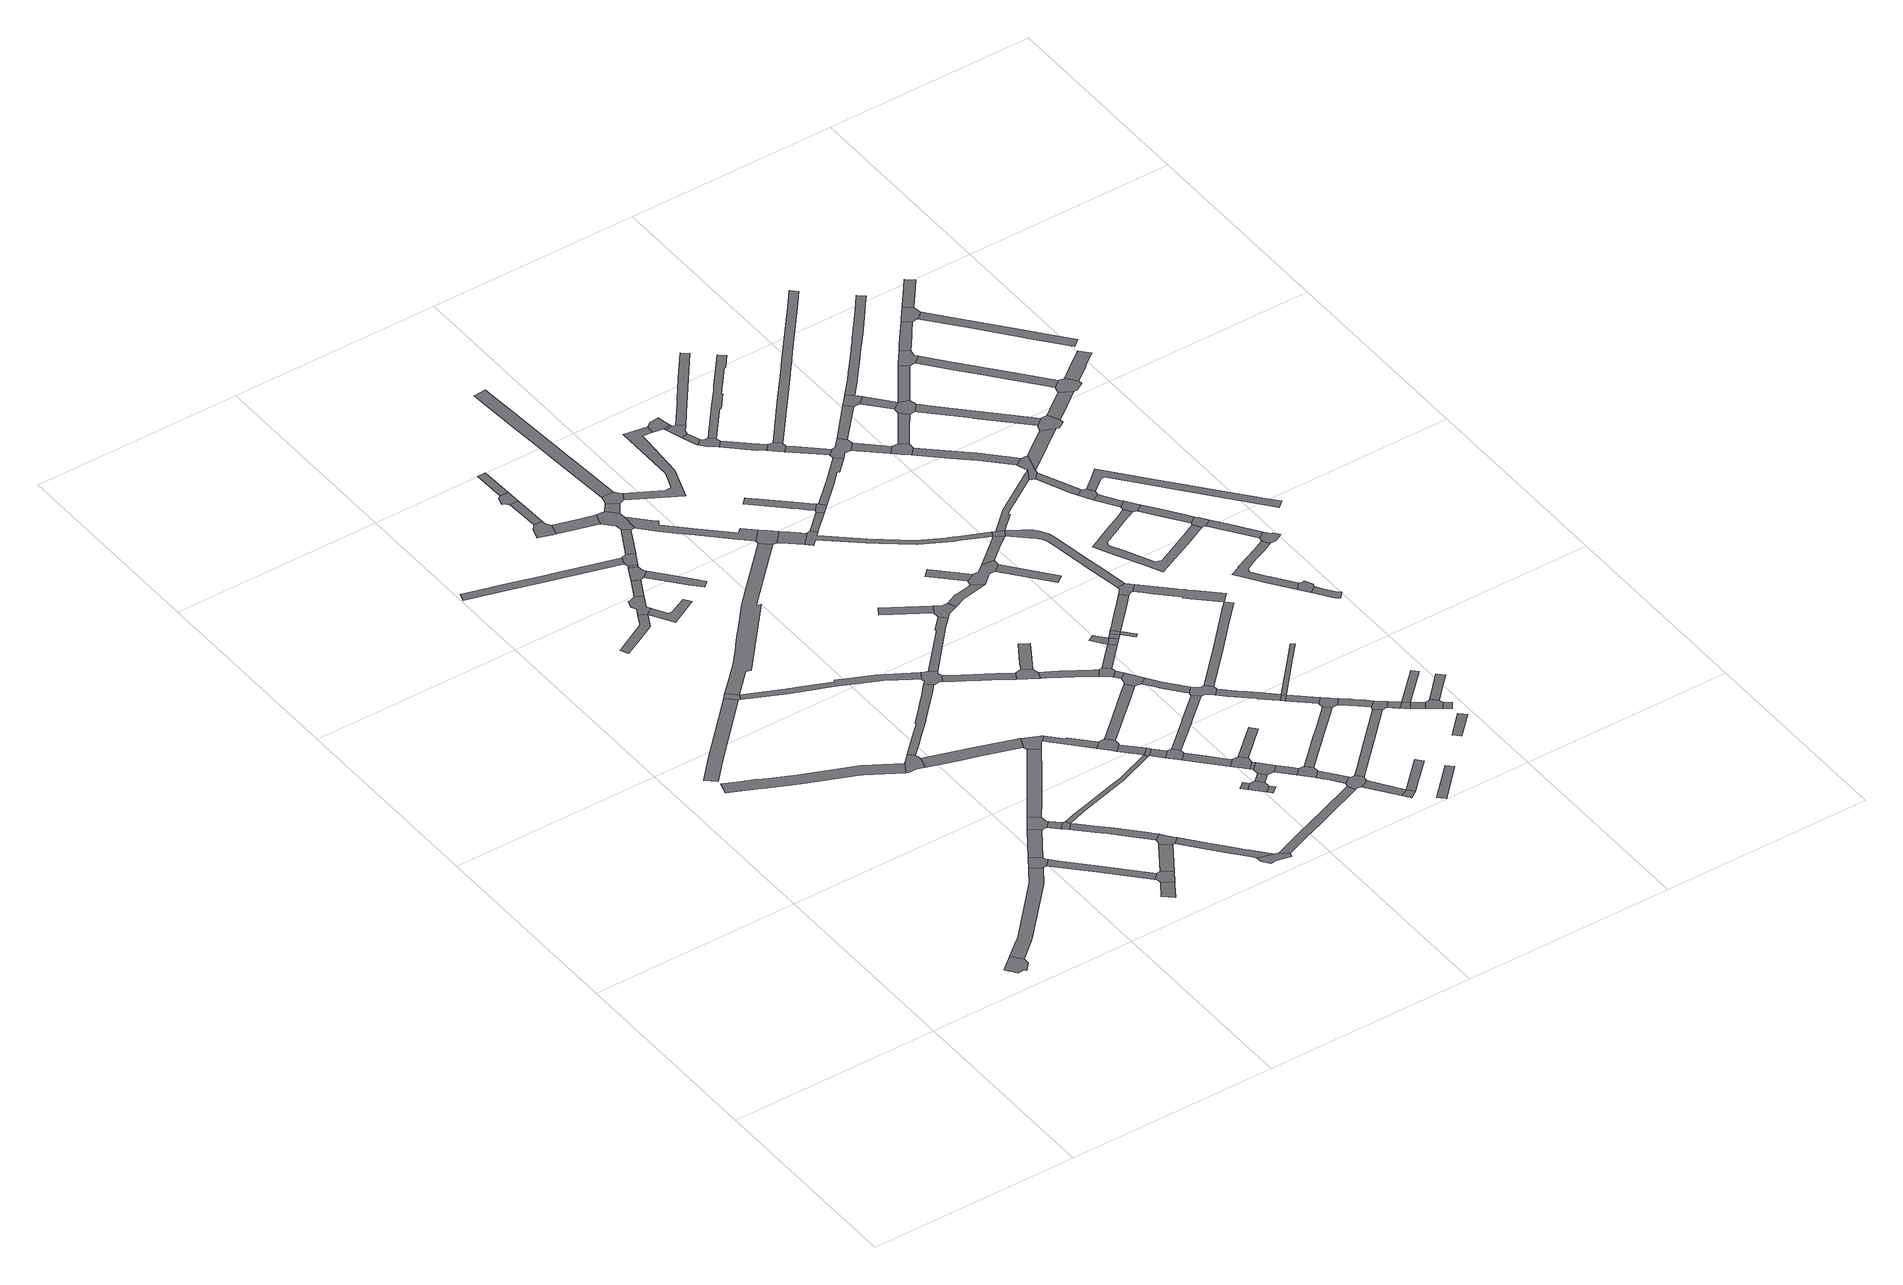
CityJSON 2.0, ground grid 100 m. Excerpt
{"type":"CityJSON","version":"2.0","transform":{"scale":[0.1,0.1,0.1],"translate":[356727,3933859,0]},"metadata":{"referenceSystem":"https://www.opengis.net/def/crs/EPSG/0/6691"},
"CityObjects":{
"road1":{"type":"Road","geometry":[{"type":"MultiSurface","lod":"1","boundaries":[[[0,1,2,3,4,5,6]]]}]},
"road2":{"type":"Road","attributes":{"RoadStructureAttribute.sectionType":"1"},"geometry":[{"type":"MultiSurface","lod":"1","boundaries":[[[7,8,9,10,11,6,5,12,13,14,15]]]}]},
"road3":{"type":"Road","attributes":{"RoadStructureAttribute.sectionType":"1"},"geometry":[{"type":"MultiSurface","lod":"1","boundaries":[[[16,17,18,19,20,21,22,23,24]]]}]},
"road4":{"type":"Road","attributes":{"RoadStructureAttribute.sectionType":"1"},"geometry":[{"type":"MultiSurface","lod":"1","boundaries":[[[25,26,27,28,29,30,31,32,33,34,35,36,37,38,39,40,41,42,43]]]}]},
"road5":{"type":"Road","geometry":[{"type":"MultiSurface","lod":"1","boundaries":[[[44,45,46,47,48,7,15]]]}]},
"road6":{"type":"Road","geometry":[{"type":"MultiSurface","lod":"1","boundaries":[[[49,24,23,50,51,52]]]}]},
"road7":{"type":"Road","attributes":{"RoadStructureAttribute.sectionType":"1"},"geometry":[{"type":"MultiSurface","lod":"1","boundaries":[[[53,48,47,54]]]}]},
"road8":{"type":"Road","attributes":{"RoadStructureAttribute.sectionType":"1"},"geometry":[{"type":"MultiSurface","lod":"1","boundaries":[[[55,56,57,58,59,60,45,44]]]}]},
"road9":{"type":"Road","attributes":{"RoadStructureAttribute.sectionType":"1"},"geometry":[{"type":"MultiSurface","lod":"1","boundaries":[[[61,62,63,64,65,66,67,68,69,70,71,72]]]}]},
"road10":{"type":"Road","geometry":[{"type":"MultiSurface","lod":"1","boundaries":[[[31,73,74,75,76,77,78,79,80,32]]]}]},
"road11":{"type":"Road","geometry":[{"type":"MultiSurface","lod":"1","boundaries":[[[81,82,83,84,85,86,53,54]]]}]},
"road12":{"type":"Road","geometry":[{"type":"MultiSurface","lod":"1","boundaries":[[[87,88,89,90,91]]]}]},
"road13":{"type":"Road","attributes":{"RoadStructureAttribute.sectionType":"1"},"geometry":[{"type":"MultiSurface","lod":"1","boundaries":[[[92,93,94,95,96,97,98,99,100,101,102,103,97,104,105,106,107,108,109,110]]]}]},
"road14":{"type":"Road","attributes":{"RoadStructureAttribute.sectionType":"1"},"geometry":[{"type":"MultiSurface","lod":"1","boundaries":[[[81,111,112,82]]]}]},
"road15":{"type":"Road","geometry":[{"type":"MultiSurface","lod":"1","boundaries":[[[113,114,57,56,115,87,91]]]}]},
"road16":{"type":"Road","geometry":[{"type":"MultiSurface","lod":"1","boundaries":[[[112,111,116,117,118]]]}]},
"road17":{"type":"Road","geometry":[{"type":"MultiSurface","lod":"1","boundaries":[[[119,120,104,97,103,121,122,123,124,125]]]}]},
"road18":{"type":"Road","attributes":{"RoadStructureAttribute.sectionType":"1"},"geometry":[{"type":"MultiSurface","lod":"1","boundaries":[[[126,127,128,129,130,131,117,116,132,133,134,135,136]]]}]},
"road19":{"type":"Road","attributes":{"RoadStructureAttribute.sectionType":"1"},"geometry":[{"type":"MultiSurface","lod":"1","boundaries":[[[113,137,138,114]]]}]},
"road20":{"type":"Road","attributes":{"RoadStructureAttribute.sectionType":"1"},"geometry":[{"type":"MultiSurface","lod":"1","boundaries":[[[139,140,141,142,143,144,145,146,51,50,147,148,149,150,151,152,153]]]}]},
"road21":{"type":"Road","attributes":{"RoadStructureAttribute.sectionType":"1"},"geometry":[{"type":"MultiSurface","lod":"1","boundaries":[[[122,154,155,123]]]}]},
"road22":{"type":"Road","attributes":{"RoadStructureAttribute.sectionType":"1"},"geometry":[{"type":"MultiSurface","lod":"1","boundaries":[[[156,157,158,159,160,161,162,163,164,165,76,75]]]}]},
"road23":{"type":"Road","attributes":{"RoadStructureAttribute.sectionType":"1"},"geometry":[{"type":"MultiSurface","lod":"1","boundaries":[[[166,167,168,169,85,84,170,171,172,173,174]]]}]},
"road24":{"type":"Road","geometry":[{"type":"MultiSurface","lod":"1","boundaries":[[[175,176,177,178,179,180,181,182,183,184]]]}]},
"road25":{"type":"Road","attributes":{"RoadStructureAttribute.sectionType":"1"},"geometry":[{"type":"MultiSurface","lod":"1","boundaries":[[[185,186,187,188,189,190,191,192,193,194,79,78,195,196,197,198,199,200,201,202,203]]]}]},
"road26":{"type":"Road","geometry":[{"type":"MultiSurface","lod":"1","boundaries":[[[155,154,204,205,206,207,208]]]}]},
"road27":{"type":"Road","geometry":[{"type":"MultiSurface","lod":"1","boundaries":[[[137,209,210,211,212,213,126,136,214,138]]]}]},
"road28":{"type":"Road","attributes":{"RoadStructureAttribute.sectionType":"1"},"geometry":[{"type":"MultiSurface","lod":"1","boundaries":[[[215,216,179,178,217,218]]]}]},
"road29":{"type":"Road","attributes":{"RoadStructureAttribute.sectionType":"1"},"geometry":[{"type":"MultiSurface","lod":"1","boundaries":[[[207,219,220,208]]]}]},
"road30":{"type":"Road","geometry":[{"type":"MultiSurface","lod":"1","boundaries":[[[221,222,223,224,225,215,218]]]}]},
"road31":{"type":"Road","geometry":[{"type":"MultiSurface","lod":"1","boundaries":[[[226,61,72,220,219,227,228]]]}]},
"road32":{"type":"Road","attributes":{"RoadStructureAttribute.sectionType":"1"},"geometry":[{"type":"MultiSurface","lod":"1","boundaries":[[[51,229,230,231,232,233,234,235,236,237,238,239,240,241,242,243,244,245,246,247,248,249,250,251,252,52]]]}]},
"road33":{"type":"Road","attributes":{"RoadStructureAttribute.sectionType":"1"},"geometry":[{"type":"MultiSurface","lod":"1","boundaries":[[[253,254,255,256,205,204]]]}]},
"road34":{"type":"Road","attributes":{"RoadStructureAttribute.sectionType":"1"},"geometry":[{"type":"MultiSurface","lod":"1","boundaries":[[[257,222,221,258]]]}]},
"road35":{"type":"Road","attributes":{"RoadStructureAttribute.sectionType":"1"},"geometry":[{"type":"MultiSurface","lod":"1","boundaries":[[[259,260,261,175,184]]]}]},
"road36":{"type":"Road","attributes":{"RoadStructureAttribute.sectionType":"1"},"geometry":[{"type":"MultiSurface","lod":"1","boundaries":[[[117,262,263,264,265,266,267,268,269,270,271,118]]]}]},
"road37":{"type":"Road","attributes":{"RoadStructureAttribute.sectionType":"1"},"geometry":[{"type":"MultiSurface","lod":"1","boundaries":[[[272,273,274,275,276,210,209,277,278,279,280,281]]]}]},
"road38":{"type":"Road","attributes":{"RoadStructureAttribute.sectionType":"1"},"geometry":[{"type":"MultiSurface","lod":"1","boundaries":[[[282,283,284,226,228]]]}]},
"road39":{"type":"Road","geometry":[{"type":"MultiSurface","lod":"1","boundaries":[[[173,285,286,287,288,161,160,174]]]}]},
"road40":{"type":"Road","geometry":[{"type":"MultiSurface","lod":"1","boundaries":[[[289,290,291,292,293,294,272,281]]]}]},
"road41":{"type":"Road","geometry":[{"type":"MultiSurface","lod":"1","boundaries":[[[259,295,283,282,296,297,298,299,260]]]}]},
"road42":{"type":"Road","geometry":[{"type":"MultiSurface","lod":"1","boundaries":[[[300,301,185,203,302,303,304,305,306,307,308,309,139,153]]]}]},
"road43":{"type":"Road","attributes":{"RoadStructureAttribute.sectionType":"1"},"geometry":[{"type":"MultiSurface","lod":"1","boundaries":[[[286,310,311,312,313,314,287]]]}]},
"road44":{"type":"Road","attributes":{"RoadStructureAttribute.sectionType":"1"},"geometry":[{"type":"MultiSurface","lod":"1","boundaries":[[[299,298,315,316]]]}]},
"road45":{"type":"Road","geometry":[{"type":"MultiSurface","lod":"1","boundaries":[[[317,318,319,320,321,322,316,315,323]]]}]},
"road46":{"type":"Road","geometry":[{"type":"MultiSurface","lod":"1","boundaries":[[[324,312,311,325,326,327,328,329]]]}]},
"road47":{"type":"Road","attributes":{"RoadStructureAttribute.sectionType":"1"},"geometry":[{"type":"MultiSurface","lod":"1","boundaries":[[[330,331,332,333,334,305,304,335,336,337,338,339,340,341,342]]]}]},
"road48":{"type":"Road","attributes":{"RoadStructureAttribute.sectionType":"1"},"geometry":[{"type":"MultiSurface","lod":"1","boundaries":[[[343,344,327,326,345,267,346]]]}]},
"road49":{"type":"Road","attributes":{"RoadStructureAttribute.sectionType":"1"},"geometry":[{"type":"MultiSurface","lod":"1","boundaries":[[[347,348,349,350,351,352,353,354,355,356,357,358,359,297,296]]]}]},
"road50":{"type":"Road","geometry":[{"type":"MultiSurface","lod":"1","boundaries":[[[267,266,360,361,346]]]}]},
"road51":{"type":"Road","attributes":{"RoadStructureAttribute.sectionType":"1"},"geometry":[{"type":"MultiSurface","lod":"1","boundaries":[[[307,362,363,364,365,366,367,368,369,370,371,308]]]}]},
"road52":{"type":"Road","attributes":{"RoadStructureAttribute.sectionType":"1"},"geometry":[{"type":"MultiSurface","lod":"1","boundaries":[[[372,373,374,375,376,320,319,377,378,379,380,381,382]]]}]},
"road53":{"type":"Road","attributes":{"RoadStructureAttribute.sectionType":"1"},"geometry":[{"type":"MultiSurface","lod":"1","boundaries":[[[383,384,361,360]]]}]},
"road54":{"type":"Road","geometry":[{"type":"MultiSurface","lod":"1","boundaries":[[[385,386,387,384,383,388]]]}]},
"road55":{"type":"Road","geometry":[{"type":"MultiSurface","lod":"1","boundaries":[[[389,390,391,392,393]]]}]},
"road56":{"type":"Road","geometry":[{"type":"MultiSurface","lod":"1","boundaries":[[[394,395,342,341,396,397,398]]]}]},
"road57":{"type":"Road","attributes":{"RoadStructureAttribute.sectionType":"1"},"geometry":[{"type":"MultiSurface","lod":"1","boundaries":[[[293,399,400,401,402,403,404,405,406,294]]]}]},
"road58":{"type":"Road","attributes":{"RoadStructureAttribute.sectionType":"1"},"geometry":[{"type":"MultiSurface","lod":"1","boundaries":[[[407,408,409,410]]]}]},
"road59":{"type":"Road","geometry":[{"type":"MultiSurface","lod":"1","boundaries":[[[411,393,392,412,413,414]]]}]},
"road60":{"type":"Road","attributes":{"RoadStructureAttribute.sectionType":"1"},"geometry":[{"type":"MultiSurface","lod":"1","boundaries":[[[415,416,385,388,417,418,419]]]}]},
"road61":{"type":"Road","geometry":[{"type":"MultiSurface","lod":"1","boundaries":[[[420,421,352,351,243,242,422]]]}]},
"road62":{"type":"Road","geometry":[{"type":"MultiSurface","lod":"1","boundaries":[[[423,424,413,412]]]}]},
"road63":{"type":"Road","attributes":{"RoadStructureAttribute.sectionType":"1"},"geometry":[{"type":"MultiSurface","lod":"1","boundaries":[[[425,426,427,428,429,430,431,324,329]]]}]},
"road64":{"type":"Road","attributes":{"RoadStructureAttribute.sectionType":"1"},"geometry":[{"type":"MultiSurface","lod":"1","boundaries":[[[432,433,434,435,436,437,438,439,440,441,442,317,323]]]}]},
"road65":{"type":"Road","geometry":[{"type":"MultiSurface","lod":"1","boundaries":[[[443,444,445,411,414]]]}]},
"road66":{"type":"Road","attributes":{"RoadStructureAttribute.sectionType":"1"},"geometry":[{"type":"MultiSurface","lod":"1","boundaries":[[[446,447,448,449,450,451,452,395,394]]]}]},
"road67":{"type":"Road","geometry":[{"type":"MultiSurface","lod":"1","boundaries":[[[453,454,455,456,420,422]]]}]},
"road68":{"type":"Road","geometry":[{"type":"MultiSurface","lod":"1","boundaries":[[[418,457,458,459,460,461,462,463,464,465,419]]]}]},
"road69":{"type":"Road","attributes":{"RoadStructureAttribute.sectionType":"1"},"geometry":[{"type":"MultiSurface","lod":"1","boundaries":[[[397,466,467,468,469,470,471,472,473,474,398]]]}]},
"road70":{"type":"Road","attributes":{"RoadStructureAttribute.sectionType":"1"},"geometry":[{"type":"MultiSurface","lod":"1","boundaries":[[[462,461,475,476]]]}]},
"road71":{"type":"Road","geometry":[{"type":"MultiSurface","lod":"1","boundaries":[[[409,366,365,477,478,479,480,410]]]}]},
"road72":{"type":"Road","geometry":[{"type":"MultiSurface","lod":"1","boundaries":[[[445,444,481,482,476,475]]]}]},
"road73":{"type":"Road","attributes":{"RoadStructureAttribute.sectionType":"1"},"geometry":[{"type":"MultiSurface","lod":"1","boundaries":[[[483,484,485,387,386,486,487,488,489]]]}]},
"road74":{"type":"Road","attributes":{"RoadStructureAttribute.sectionType":"1"},"geometry":[{"type":"MultiSurface","lod":"1","boundaries":[[[490,491,482,481,492,493]]]}]},
"road75":{"type":"Road","geometry":[{"type":"MultiSurface","lod":"1","boundaries":[[[494,495,496,497,498,499,471,470]]]}]},
"road76":{"type":"Road","geometry":[{"type":"MultiSurface","lod":"1","boundaries":[[[500,501,502,490,493,503]]]}]},
"road77":{"type":"Road","attributes":{"RoadStructureAttribute.sectionType":"1"},"geometry":[{"type":"MultiSurface","lod":"1","boundaries":[[[504,505,465,464]]]}]},
"road78":{"type":"Road","attributes":{"RoadStructureAttribute.sectionType":"1"},"geometry":[{"type":"MultiSurface","lod":"1","boundaries":[[[506,507,508,509,510,511,512,513,514,515,516,517,518]]]}]},
"road79":{"type":"Road","attributes":{"RoadStructureAttribute.sectionType":"1"},"geometry":[{"type":"MultiSurface","lod":"1","boundaries":[[[519,520,497,496]]]}]},
"road80":{"type":"Road","attributes":{"RoadStructureAttribute.sectionType":"1"},"geometry":[{"type":"MultiSurface","lod":"1","boundaries":[[[521,522,523,524]]]}]},
"road81":{"type":"Road","geometry":[{"type":"MultiSurface","lod":"1","boundaries":[[[428,525,526,520,519,527,429]]]}]},
"road82":{"type":"Road","attributes":{"RoadStructureAttribute.sectionType":"1"},"geometry":[{"type":"MultiSurface","lod":"1","boundaries":[[[528,529,530,531,479,478,532,533,534,535,536]]]}]},
"road83":{"type":"Road","attributes":{"RoadStructureAttribute.sectionType":"1"},"geometry":[{"type":"MultiSurface","lod":"1","boundaries":[[[537,538,539,540,541,542,543,500,503]]]}]},
"road84":{"type":"Road","geometry":[{"type":"MultiSurface","lod":"1","boundaries":[[[544,545,546,547,548,541,540,403,402,549,550,551,552]]]}]},
"road85":{"type":"Road","attributes":{"RoadStructureAttribute.sectionType":"1"},"geometry":[{"type":"MultiSurface","lod":"1","boundaries":[[[553,554,555,556,557,558,559,560,561,562,526,525]]]}]},
"road86":{"type":"Road","attributes":{"RoadStructureAttribute.sectionType":"1"},"geometry":[{"type":"MultiSurface","lod":"1","boundaries":[[[563,564,499,498,565,566]]]}]},
"road87":{"type":"Road","attributes":{"RoadStructureAttribute.sectionType":"1"},"geometry":[{"type":"MultiSurface","lod":"1","boundaries":[[[567,568,569,570]]]}]},
"road88":{"type":"Road","geometry":[{"type":"MultiSurface","lod":"1","boundaries":[[[571,572,518,517,521,524]]]}]},
"road89":{"type":"Road","geometry":[{"type":"MultiSurface","lod":"1","boundaries":[[[573,574,575,576,437,436]]]}]},
"road90":{"type":"Road","attributes":{"RoadStructureAttribute.sectionType":"1"},"geometry":[{"type":"MultiSurface","lod":"1","boundaries":[[[577,578,574,573,579,580]]]}]},
"road91":{"type":"Road","attributes":{"RoadStructureAttribute.sectionType":"1"},"geometry":[{"type":"MultiSurface","lod":"1","boundaries":[[[581,582,583,584,585]]]}]},
"road92":{"type":"Road","attributes":{"RoadStructureAttribute.sectionType":"1"},"geometry":[{"type":"MultiSurface","lod":"1","boundaries":[[[586,587,552,551]]]}]},
"road93":{"type":"Road","geometry":[{"type":"MultiSurface","lod":"1","boundaries":[[[583,582,588,589,590,577,580]]]}]},
"road94":{"type":"Road","geometry":[{"type":"MultiSurface","lod":"1","boundaries":[[[591,592,593,594,563,595]]]}]},
"road95":{"type":"Road","geometry":[{"type":"MultiSurface","lod":"1","boundaries":[[[596,597,598,599,581,585,600,601,602]]]}]},
"road96":{"type":"Road","geometry":[{"type":"MultiSurface","lod":"1","boundaries":[[[488,603,604,605,606,607,608,558,557,489]]]}]},
"road97":{"type":"Road","attributes":{"RoadStructureAttribute.sectionType":"1"},"geometry":[{"type":"MultiSurface","lod":"1","boundaries":[[[522,455,454,609,610,611,612,613,614,615,616,617,618,619,620,621,622,623,624,625,626,627,523]]]}]},
"road98":{"type":"Road","geometry":[{"type":"MultiSurface","lod":"1","boundaries":[[[628,629,587,586,630,631,632,633]]]}]},
"road99":{"type":"Road","geometry":[{"type":"MultiSurface","lod":"1","boundaries":[[[563,566,634,595]]]}]},
"road100":{"type":"Road","geometry":[{"type":"MultiSurface","lod":"1","boundaries":[[[535,635,636,637,638,639,640,641,570,569,536]]]}]},
"road101":{"type":"Road","attributes":{"RoadStructureAttribute.sectionType":"1"},"geometry":[{"type":"MultiSurface","lod":"1","boundaries":[[[642,643,644,645,502,501,646,647,648,649]]]}]},
"road102":{"type":"Road","attributes":{"RoadStructureAttribute.sectionType":"1"},"geometry":[{"type":"MultiSurface","lod":"1","boundaries":[[[650,651,652,653,654,655,602,601]]]}]},
"road103":{"type":"Road","geometry":[{"type":"MultiSurface","lod":"1","boundaries":[[[656,657,658,659]]]}]},
"road104":{"type":"Road","attributes":{"RoadStructureAttribute.sectionType":"1"},"geometry":[{"type":"MultiSurface","lod":"1","boundaries":[[[658,657,595,634,658,660,661,659]]]}]},
"road105":{"type":"Road","attributes":{"RoadStructureAttribute.sectionType":"1"},"geometry":[{"type":"MultiSurface","lod":"1","boundaries":[[[662,663,664,605,604,665,666,667,668,669,670]]]}]},
"road106":{"type":"Road","attributes":{"RoadStructureAttribute.sectionType":"1"},"geometry":[{"type":"MultiSurface","lod":"1","boundaries":[[[671,672,673,572,571,674,675,676,677,678,679,680,681,682]]]}]},
"road107":{"type":"Road","attributes":{"RoadStructureAttribute.sectionType":"1"},"geometry":[{"type":"MultiSurface","lod":"1","boundaries":[[[629,683,684,685,587]]]}]},
"road108":{"type":"Road","geometry":[{"type":"MultiSurface","lod":"1","boundaries":[[[686,687,688,654,653,689,690]]]}]},
"road109":{"type":"Road","attributes":{"RoadStructureAttribute.sectionType":"1"},"geometry":[{"type":"MultiSurface","lod":"1","boundaries":[[[637,691,692,638]]]}]},
"road110":{"type":"Road","attributes":{"RoadStructureAttribute.sectionType":"1"},"geometry":[{"type":"MultiSurface","lod":"1","boundaries":[[[693,694,695,696,697]]]}]},
"road111":{"type":"Road","attributes":{"RoadStructureAttribute.sectionType":"1"},"geometry":[{"type":"MultiSurface","lod":"1","boundaries":[[[698,699,700,546,545,701,702,703,704]]]}]},
"road112":{"type":"Road","geometry":[{"type":"MultiSurface","lod":"1","boundaries":[[[705,706,670,669]]]}]},
"road113":{"type":"Road","attributes":{"RoadStructureAttribute.sectionType":"1"},"geometry":[{"type":"MultiSurface","lod":"1","boundaries":[[[617,707,708,640,639,709,710,711]]]}]},
"road114":{"type":"Road","attributes":{"RoadStructureAttribute.sectionType":"1"},"geometry":[{"type":"MultiSurface","lod":"1","boundaries":[[[712,713,714,715,716,717,656,659,718,719,720,721]]]}]},
"road115":{"type":"Road","attributes":{"RoadStructureAttribute.sectionType":"1"},"geometry":[{"type":"MultiSurface","lod":"1","boundaries":[[[722,723,724,725,590,589,726,727,728,729]]]}]},
"road116":{"type":"Road","attributes":{"RoadStructureAttribute.sectionType":"1"},"geometry":[{"type":"MultiSurface","lod":"1","boundaries":[[[730,690,689,731,732,733,734]]]}]},
"road117":{"type":"Road","attributes":{"RoadStructureAttribute.sectionType":"1"},"geometry":[{"type":"MultiSurface","lod":"1","boundaries":[[[735,736,706,705,737,738,739,740]]]}]},
"road118":{"type":"Road","attributes":{"RoadStructureAttribute.sectionType":"1"},"geometry":[{"type":"MultiSurface","lod":"1","boundaries":[[[597,741,742,743,744,745,746,747,748,749,750,751,752,753,754,755,756,598]]]}]},
"road119":{"type":"Road","geometry":[{"type":"MultiSurface","lod":"1","boundaries":[[[740,739,642,649,757,758]]]}]},
"road120":{"type":"Road","geometry":[{"type":"MultiSurface","lod":"1","boundaries":[[[759,760,618,617,711]]]}]},
"road121":{"type":"Road","attributes":{"RoadStructureAttribute.sectionType":"1"},"geometry":[{"type":"MultiSurface","lod":"1","boundaries":[[[606,761,762,763,764,765,766,767,768,769,770,771,607]]]}]},
"road122":{"type":"Road","geometry":[{"type":"MultiSurface","lod":"1","boundaries":[[[681,772,773,774,775,776,777,778,734,733,682]]]}]},
"road123":{"type":"Road","attributes":{"RoadStructureAttribute.sectionType":"1"},"geometry":[{"type":"MultiSurface","lod":"1","boundaries":[[[779,780,781,782,783,784,785,786,787,788,789,790,791,792,793,794,795,796,797,759,711]]]}]},
"road124":{"type":"Road","geometry":[{"type":"MultiSurface","lod":"1","boundaries":[[[788,787,798,712,721,799,800,801]]]}]},
"road125":{"type":"Road","attributes":{"RoadStructureAttribute.sectionType":"1"},"geometry":[{"type":"MultiSurface","lod":"1","boundaries":[[[802,803,804,805,806,670,706]]]}]},
"road126":{"type":"Road","attributes":{"RoadStructureAttribute.sectionType":"1"},"geometry":[{"type":"MultiSurface","lod":"1","boundaries":[[[757,807,808,809,810,811,812,813,814,815,758]]]}]},
"road127":{"type":"Road","geometry":[{"type":"MultiSurface","lod":"1","boundaries":[[[704,703,816,817,811,810]]]}]},
"road128":{"type":"Road","attributes":{"RoadStructureAttribute.sectionType":"1"},"geometry":[{"type":"MultiSurface","lod":"1","boundaries":[[[773,818,819,820,774]]]}]},
"road129":{"type":"Road","attributes":{"RoadStructureAttribute.sectionType":"1"},"geometry":[{"type":"MultiSurface","lod":"1","boundaries":[[[821,822,817,816,823,824,825]]]}]},
"road130":{"type":"Road","geometry":[{"type":"MultiSurface","lod":"1","boundaries":[[[800,826,827,828,829,830,831,766,832,833,834,835,836,837,838,839,801]]]}]},
"road131":{"type":"Road","geometry":[{"type":"MultiSurface","lod":"1","boundaries":[[[824,840,841,842,843,844,825]]]}]},
"road132":{"type":"Road","attributes":{"RoadStructureAttribute.sectionType":"1"},"geometry":[{"type":"MultiSurface","lod":"1","boundaries":[[[776,845,846,777]]]}]},
"road133":{"type":"Road","geometry":[{"type":"MultiSurface","lod":"1","boundaries":[[[819,818,847,848,849,850,851]]]}]},
"road134":{"type":"Road","attributes":{"RoadStructureAttribute.sectionType":"1"},"geometry":[{"type":"MultiSurface","lod":"1","boundaries":[[[852,853,854,760,759,855,856,857,858,859]]]}]},
"road135":{"type":"Road","attributes":{"RoadStructureAttribute.sectionType":"1"},"geometry":[{"type":"MultiSurface","lod":"1","boundaries":[[[860,844,843,861,862]]]}]},
"road136":{"type":"Road","attributes":{"RoadStructureAttribute.sectionType":"1"},"geometry":[{"type":"MultiSurface","lod":"1","boundaries":[[[863,864,865,866]]]}]},
"road137":{"type":"Road","geometry":[{"type":"MultiSurface","lod":"1","boundaries":[[[867,862,861,868,869,870,871,872]]]}]},
"road138":{"type":"Road","attributes":{"RoadStructureAttribute.sectionType":"1"},"geometry":[{"type":"MultiSurface","lod":"1","boundaries":[[[873,874,875,876,870,869]]]}]},
"road139":{"type":"Road","attributes":{"RoadStructureAttribute.sectionType":"1"},"geometry":[{"type":"MultiSurface","lod":"1","boundaries":[[[844,877,878,879,880,825]]]}]},
"road140":{"type":"Road","attributes":{"RoadStructureAttribute.sectionType":"1"},"geometry":[{"type":"MultiSurface","lod":"1","boundaries":[[[881,882,883,851,850,884,885,886]]]}]},
"road141":{"type":"Road","geometry":[{"type":"MultiSurface","lod":"1","boundaries":[[[887,888,846,845,889,890,891,892,893]]]}]},
"road142":{"type":"Road","attributes":{"RoadStructureAttribute.sectionType":"1"},"geometry":[{"type":"MultiSurface","lod":"1","boundaries":[[[894,895,896,897,898,899,900,901,688,687,902,903,904,905,906,907,908,909]]]}]},
"road143":{"type":"Road","attributes":{"RoadStructureAttribute.sectionType":"1"},"geometry":[{"type":"MultiSurface","lod":"1","boundaries":[[[910,911,912,913,914,915,916,917,918,849,848]]]}]},
"road144":{"type":"Road","attributes":{"RoadStructureAttribute.sectionType":"1"},"geometry":[{"type":"MultiSurface","lod":"1","boundaries":[[[871,919,920,921,922,872]]]}]},
"road145":{"type":"Road","attributes":{"RoadStructureAttribute.sectionType":"1"},"geometry":[{"type":"MultiSurface","lod":"1","boundaries":[[[891,890,923,924]]]}]},
"road146":{"type":"Road","attributes":{"RoadStructureAttribute.sectionType":"1"},"geometry":[{"type":"MultiSurface","lod":"1","boundaries":[[[925,926,927,928,929,930,931,932,933,934,935,936,937,938,939,940,941,942,943,944,945,946]]]}]},
"road147":{"type":"Road","geometry":[{"type":"MultiSurface","lod":"1","boundaries":[[[947,948,949,924,923,881,886]]]}]},
"road148":{"type":"Road","attributes":{"RoadStructureAttribute.sectionType":"1"},"geometry":[{"type":"MultiSurface","lod":"1","boundaries":[[[950,951,952,953,954,955]]]}]},
"road149":{"type":"Road","geometry":[{"type":"MultiSurface","lod":"1","boundaries":[[[952,951,956,957,958,915,914,959,852,859]]]}]},
"road150":{"type":"Road","geometry":[{"type":"MultiSurface","lod":"1","boundaries":[[[954,960,961,962,963,955]]]}]},
"road151":{"type":"Road","attributes":{"RoadStructureAttribute.sectionType":"1"},"geometry":[{"type":"MultiSurface","lod":"1","boundaries":[[[960,964,965,966,961]]]}]},
"road152":{"type":"Road","geometry":[{"type":"MultiSurface","lod":"1","boundaries":[[[965,964,925,946,967,968]]]}]},
"road153":{"type":"Road","attributes":{"RoadStructureAttribute.sectionType":"1"},"geometry":[{"type":"MultiSurface","lod":"1","boundaries":[[[969,970,971,972,973,974,975,976,977,978,979,980,981,982,983,984,985,986,987,988,989,990,991]]]}]},
"road154":{"type":"Road","geometry":[{"type":"MultiSurface","lod":"1","boundaries":[[[990,992,993,994,995,996,997,998,991]]]}]},
"road155":{"type":"Road","attributes":{"RoadStructureAttribute.sectionType":"1"},"geometry":[{"type":"MultiSurface","lod":"1","boundaries":[[[949,999,1000,1001,1002,924]]]}]},
"road156":{"type":"Road","attributes":{"RoadStructureAttribute.sectionType":"1"},"geometry":[{"type":"MultiSurface","lod":"1","boundaries":[[[967,1003,1004,1005,1006,1007,1008,968]]]}]},
"road157":{"type":"Road","attributes":{"RoadStructureAttribute.sectionType":"1"},"geometry":[{"type":"MultiSurface","lod":"1","boundaries":[[[1009,1010,994,993,1011,1012,1013,1014]]]}]},
"road158":{"type":"Road","attributes":{"RoadStructureAttribute.sectionType":"1"},"geometry":[{"type":"MultiSurface","lod":"1","boundaries":[[[1015,1016,1017,1018,1019,1020,1021,1022,948,947]]]}]},
"road159":{"type":"Road","attributes":{"RoadStructureAttribute.sectionType":"1"},"geometry":[{"type":"MultiSurface","lod":"1","boundaries":[[[1023,1024,1025,1026,1027,958,957]]]}]},
"road160":{"type":"Road","geometry":[{"type":"MultiSurface","lod":"1","boundaries":[[[1028,1006,1005,935,934,1029,1030,1031]]]}]},
"road161":{"type":"Road","attributes":{"RoadStructureAttribute.sectionType":"1"},"geometry":[{"type":"MultiSurface","lod":"1","boundaries":[[[892,1032,1033,1034,1035,1036,1037,1038,1039,1040,1041,1042,1043,1044,1045,1046,1047,1048,1049,1050,1051,1052,893]]]}]},
"road162":{"type":"Road","attributes":{"RoadStructureAttribute.sectionType":"1"},"geometry":[{"type":"MultiSurface","lod":"1","boundaries":[[[1053,1031,1030,1054,1055,1056,1057]]]}]},
"road163":{"type":"Road","geometry":[{"type":"MultiSurface","lod":"1","boundaries":[[[1058,1001,1000,1059,1060,1061,1062,1063]]]}]},
"road164":{"type":"Road","attributes":{"RoadStructureAttribute.sectionType":"1"},"geometry":[{"type":"MultiSurface","lod":"1","boundaries":[[[962,1064,1065,1066,1067,1068,1069,1070,1071,1072,1073,1074,1075,1076,1077,1078,1079,1080,963]]]}]},
"road165":{"type":"Road","geometry":[{"type":"MultiSurface","lod":"1","boundaries":[[[1056,980,979,1081,1082,1083,1084,1085,1086,1057]]]}]},
"road166":{"type":"Road","geometry":[{"type":"MultiSurface","lod":"1","boundaries":[[[1026,1025,1087,1088,1089,1090,1091,1019,1018]]]}]},
"road167":{"type":"Road","attributes":{"RoadStructureAttribute.sectionType":"1"},"geometry":[{"type":"MultiSurface","lod":"1","boundaries":[[[1062,1092,1093,1094,1095,1096,1097,1098,1099,1063]]]}]},
"road168":{"type":"Road","attributes":{"RoadStructureAttribute.sectionType":"1"},"geometry":[{"type":"MultiSurface","lod":"1","boundaries":[[[1100,1101,1102,1103,1060,1059,1104,1105,1106,1107]]]}]},
"road169":{"type":"Road","attributes":{"RoadStructureAttribute.sectionType":"1"},"geometry":[{"type":"MultiSurface","lod":"1","boundaries":[[[1089,1108,1109,1110,1111,1112,1090]]]}]},
"road170":{"type":"Road","geometry":[{"type":"MultiSurface","lod":"1","boundaries":[[[1113,1114,1115,1096,1095,1116,1117,1118,1119,1120]]]}]},
"road171":{"type":"Road","geometry":[{"type":"MultiSurface","lod":"1","boundaries":[[[1121,1111,1110,1122,1123,1124,1125,1100,1107]]]}]},
"road172":{"type":"Road","attributes":{"RoadStructureAttribute.sectionType":"1"},"geometry":[{"type":"MultiSurface","lod":"1","boundaries":[[[1126,1127,1128,1113,1120,1129,1130,1131]]]}]},
"road173":{"type":"Road","attributes":{"RoadStructureAttribute.sectionType":"1"},"geometry":[{"type":"MultiSurface","lod":"1","boundaries":[[[1132,1133,1134,1135,1136,1117,1116,1137,1138,1139,1140,1141]]]}]},
"road174":{"type":"Road","attributes":{"RoadStructureAttribute.sectionType":"1"},"geometry":[{"type":"MultiSurface","lod":"1","boundaries":[[[1142,1143,1144,1145,1146,1125,1124]]]}]}
},
"vertices":[
[466,153,0],[502,105,0],[532,104,0],[539,97,0],[573,133,0],[574,163,0],[535,211,0],
[925,629,0],[916,616,0],[873,551,0],[628,288,0],[613,277,0],[656,234,0],[679,254,0],[917,510,0],[974,596,0],
[434,2156,0],[249,1967,0],[195,1909,0],[153,1864,0],[198,1824,0],[292,1924,0],[480,2116,0],[568,2206,0],[525,2249,0],
[211,1732,0],[305,1690,0],[343,1673,0],[468,1613,0],[707,1517,0],[712,1515,0],[864,1424,0],[895,1476,0],[741,1567,0],[741,1568,0],[491,1669,0],[396,1714,0],[361,1730,0],[335,1744,0],[331,1746,0],[264,1775,0],[212,1798,0],[197,1805,0],[182,1746,0],
[994,601,0],[1023,628,0],[1016,636,0],[1011,651,0],[961,684,0],
[535,2259,0],[579,2202,0],[591,2229,0],[548,2272,0],
[1064,838,0],[1111,800,0],
[1142,446,0],[1309,271,0],[1338,299,0],[1315,323,0],[1168,476,0],[1061,588,0],
[702,3229,0],[459,3297,0],[361,3325,0],[213,3367,0],[95,3401,0],[21,3422,0],[9,3383,0],[202,3328,0],[346,3288,0],[448,3259,0],[643,3204,0],[686,3191,0],
[874,1418,0],[914,1417,0],[949,1405,0],[967,1463,0],[963,1481,0],[960,1492,0],[937,1516,0],[933,1512,0],
[1137,803,0],[1164,831,0],[1158,837,0],[1155,866,0],[1107,900,0],[1083,865,0],
[1319,242,0],[1269,167,0],[1313,127,0],[1357,195,0],[1367,211,0],
[372,2710,0],[429,2740,0],[539,2798,0],[544,2802,0],[564,2842,0],[580,2872,0],[645,2762,0],[777,2832,0],[756,2866,0],[672,2824,0],[654,2827,0],[614,2893,0],[545,2891,0],[537,2877,0],[520,2844,0],[513,2831,0],[394,2767,0],[356,2747,0],[354,2746,0],
[1180,761,0],[1208,789,0],
[1405,268,0],[1357,300,0],[1317,262,0],
[1205,737,0],[1233,765,0],[1220,787,0],
[551,2947,0],[563,2924,0],[602,2913,0],[635,2977,0],[600,2995,0],[572,2983,0],[562,2986,0],
[1492,500,0],[1489,503,0],[1450,544,0],[1349,652,0],[1301,699,0],[1251,747,0],[1284,659,0],[1320,624,0],[1392,547,0],[1459,476,0],[1460,475,0],
[1499,412,0],[1450,443,0],
[1285,1916,0],[1188,1972,0],[1124,2009,0],[1035,2050,0],[968,2081,0],[960,2073,0],[834,2123,0],[771,2148,0],[756,2122,0],[820,2097,0],[942,2049,0],[1086,1983,0],[1131,1961,0],[1234,1900,0],[1265,1882,0],
[684,3068,0],[648,3087,0],
[1044,1376,0],[1072,1367,0],[1085,1363,0],[1168,1337,0],[1353,1278,0],[1379,1332,0],[1373,1335,0],[1367,1337,0],[1187,1395,0],[986,1457,0],
[1282,1148,0],[1215,1054,0],[1132,936,0],[1131,934,0],[1217,952,0],[1265,1020,0],[1324,1104,0],[1408,1225,0],[1360,1259,0],
[585,3569,0],[573,3587,0],[569,3593,0],[568,3611,0],[528,3610,0],[509,3591,0],[490,3534,0],[508,3529,0],[554,3516,0],[569,3512,0],
[1254,1848,0],[1204,1794,0],[1167,1753,0],[1149,1735,0],[1149,1734,0],[1142,1727,0],[1109,1692,0],[1079,1663,0],[1084,1660,0],[1016,1594,0],[1009,1539,0],[1054,1583,0],[1068,1597,0],[1122,1649,0],[1137,1664,0],[1203,1734,0],[1210,1742,0],[1249,1783,0],[1284,1820,0],
[704,3075,0],[735,3102,0],[728,3110,0],[724,3143,0],[688,3162,0],
[1509,412,0],[1540,438,0],[1535,443,0],[1521,461,0],[1496,493,0],[1457,455,0],
[523,3774,0],[526,3675,0],[564,3750,0],[563,3776,0],
[729,3153,0],[694,3172,0],
[561,3845,0],[521,3844,0],[506,3834,0],[495,3795,0],[509,3791,0],
[728,3239,0],[760,3212,0],[765,3220,0],
[692,2329,0],[699,2336,0],[701,2338,0],[719,2330,0],[721,2329,0],[722,2330,0],[818,2442,0],[824,2449,0],[833,2460,0],[847,2476,0],[999,2652,0],[979,2660,0],[1210,2890,0],[1261,2941,0],[1217,2982,0],[933,2699,0],[843,2593,0],[797,2540,0],[763,2500,0],[755,2490,0],[739,2470,0],[726,2455,0],[684,2407,0],[602,2325,0],
[827,2929,0],[873,2879,0],[902,2905,0],[858,2957,0],
[517,4000,0],[557,4001,0],
[755,3458,0],[774,3516,0],[715,3532,0],
[1284,785,0],[1346,803,0],[1534,856,0],[1576,868,0],[1742,933,0],[1735,952,0],[1571,887,0],[1520,873,0],[1357,829,0],[1276,807,0],
[1807,121,0],[1736,202,0],[1731,208,0],[1702,242,0],[1630,329,0],[1599,303,0],[1672,216,0],[1706,176,0],[1723,156,0],[1734,143,0],
[836,3355,0],[805,3381,0],[803,3377,0],
[1439,1269,0],[1441,1267,0],[1466,1291,0],[1457,1295,0],
[1736,114,0],[1760,79,0],[1790,80,0],[1855,67,0],[1861,86,0],[1827,116,0],
[801,3411,0],[857,3357,0],[861,3438,0],[859,3469,0],[817,3514,0],
[1266,1861,0],[1262,1856,0],[1285,1820,0],[1314,1823,0],[1324,1817,0],[1345,1851,0],[1339,1871,0],[1348,1882,0],[1319,1907,0],[1298,1909,0],
[1453,1254,0],[1598,1098,0],[1629,1127,0],[1538,1225,0],[1531,1220,0],
[895,3517,0],[845,3552,0],
[944,3567,0],[935,3572,0],[918,3598,0],[858,3594,0],[858,3592,0],[852,3562,0],[924,3531,0],
[1660,1128,0],[1641,1053,0],[1656,1036,0],[1687,1065,0],[1688,1066,0],[1690,1095,0],
[1593,1694,0],[1556,1718,0],[1547,1724,0],[1537,1730,0],[1417,1806,0],[1372,1787,0],[1441,1743,0],[1461,1731,0],[1534,1685,0],[1573,1660,0],[1574,1659,0],[1583,1654,0],[1604,1688,0],
[1762,989,0],[1754,997,0],[1728,959,0],[1768,983,0],
[927,3280,0],[981,3227,0],[1035,3174,0],[1148,3064,0],[1217,3002,0],[1264,3055,0],[1210,3103,0],[1188,3082,0],[1063,3203,0],[1035,3231,0],[948,3315,0],[962,3336,0],[941,3357,0],
[1749,936,0],[1782,967,0],
[1529,2086,0],[1532,2089,0],[1556,2114,0],[1581,2139,0],[1552,2168,0],[1514,2130,0],[1496,2111,0],[1493,2107,0],[1498,2103,0],[1322,1911,0],
[807,4382,0],[821,4165,0],[831,4016,0],[840,3876,0],[843,3831,0],[900,3877,0],[899,3882,0],[890,4020,0],[881,4168,0],[863,4436,0],[803,4432,0],
[1795,887,0],[1828,918,0],
[1875,868,0],[1875,888,0],[1848,917,0],[1843,836,0],
[1964,572,0],[1933,547,0],[1945,535,0],[1956,523,0],[1985,551,0],
[1676,1667,0],[1634,1694,0],[1661,1604,0],[1667,1601,0],[1683,1638,0],
[1976,132,0],[2081,173,0],[2146,199,0],[2319,267,0],[2304,304,0],[2131,236,0],[2054,206,0],[1961,169,0],
[1382,2357,0],[1358,2318,0],[1549,2198,0],[1573,2236,0],
[2012,550,0],[2010,465,0],[2040,493,0],[2040,521,0],
[2003,728,0],[1939,798,0],[1906,769,0],[1982,687,0],[2015,718,0],
[1329,2996,0],[1292,3029,0],[1281,2941,0],
[2030,445,0],[2060,471,0],
[1731,1132,0],[1807,1201,0],[1893,1278,0],[1958,1336,0],[1927,1370,0],[1890,1336,0],[1772,1229,0],
[1146,3403,0],[1204,3563,0],[1221,3785,0],[1224,3823,0],[1269,3817,0],[1275,3858,0],[1164,3874,0],[1164,3873,0],[1162,3569,0],[1131,3483,0],[1100,3479,0],
[2059,539,0],[2076,555,0],[2049,584,0],
[1691,1691,0],[1713,1728,0],[1762,1809,0],[1720,1835,0],[1654,1729,0],[1654,1728,0],[1640,1704,0],
[1320,2907,0],[1368,2865,0],[1416,2919,0],[1360,2969,0],
[1992,677,0],[2006,663,0],[2008,660,0],[2027,640,0],[2039,628,0],[2071,658,0],[2071,659,0],[2075,688,0],[2045,718,0],
[1714,1574,0],[1740,1559,0],[1838,1496,0],[1854,1486,0],[1872,1473,0],[1896,1508,0],[1880,1518,0],[1760,1595,0],[1759,1595,0],
[2049,617,0],[2082,647,0],
[1598,2156,0],[1649,2178,0],[1633,2216,0],[1603,2217,0],
[2107,554,0],[2140,584,0],
[2000,1052,0],[1983,1037,0],[1862,930,0],[2010,1007,0],[2033,1027,0],[2145,1126,0],[2113,1151,0],
[2205,514,0],[2177,544,0],[2119,542,0],[2174,484,0],
[1883,1466,0],[1887,1463,0],[1919,1434,0],[1948,1464,0],[1946,1484,0],[1916,1510,0],
[2260,455,0],[2261,484,0],[2232,512,0],[2229,425,0],
[2217,818,0],[2189,849,0],
[1533,3074,0],[1486,3117,0],[1467,3134,0],[1340,3252,0],[1339,3254,0],[1337,3252,0],[1311,3224,0],[1445,3100,0],[1457,3088,0],[1469,3077,0],[1509,3040,0],[1530,3021,0],[1558,3051,0],
[1939,1408,0],[1972,1430,0],
[1527,3008,0],[1437,2923,0],[1459,2899,0],[1551,2984,0],
[1988,1333,0],[2022,1356,0],[1934,1376,0],
[1762,2253,0],[1701,2243,0],[1693,2242,0],[1690,2242,0],[1703,2202,0],[1772,2214,0],[1781,2216,0],[1830,2228,0],[1777,2258,0],
[2235,418,0],[2250,401,0],[2263,386,0],[2309,323,0],[2343,349,0],[2297,409,0],[2295,412,0],
[2391,308,0],[2397,314,0],[2368,343,0],[2360,342,0],[2348,342,0],[2325,270,0],[2332,272,0],[2351,267,0],[2389,288,0],
[2027,1279,0],[2035,1267,0],[2050,1248,0],[2104,1182,0],[2115,1171,0],[2142,1201,0],[2133,1209,0],[2063,1296,0],[2058,1302,0],[2053,1310,0],
[2021,1621,0],[1994,1593,0],[2033,1576,0],[2050,1594,0],
[1689,2443,0],[1658,2411,0],[1784,2287,0],[1825,2310,0],
[1588,3019,0],[1566,3044,0],
[1321,3809,0],[1356,3816,0],[1344,3879,0],[1299,3875,0],
[1358,3807,0],[1357,3810,0],[1323,3804,0],[1325,3797,0],
[1403,3667,0],[1383,3727,0],[1351,3717,0],[1373,3648,0],[1377,3644,0],
[2454,127,0],[2489,146,0],
[1387,3747,0],[1408,3775,0],[1376,3799,0],
[2018,1685,0],[2004,1703,0],[1972,1684,0],[1980,1674,0],[2048,1650,0],
[1462,3632,0],[1463,3633,0],[1437,3654,0],[1417,3654,0],[1403,3614,0],[1440,3581,0],[1466,3610,0],
[2165,1125,0],[2196,1097,0],[2223,1126,0],[2223,1146,0],[2194,1174,0],[2174,1172,0],
[1396,2840,0],[1419,2862,0],[1422,2865,0],[1581,2727,0],[1626,2693,0],[1747,2598,0],[1884,2528,0],[1903,2520,0],[2034,2462,0],[2046,2486,0],[1904,2549,0],[1895,2553,0],[1879,2561,0],[1875,2562,0],[1757,2624,0],[1652,2706,0],[1599,2748,0],[1443,2884,0],[1452,2892,0],
[2512,112,0],[2517,118,0],[2460,118,0],[2468,106,0],[2473,100,0],[2479,90,0],
[2077,1622,0],
[1882,2273,0],[1887,2273,0],[1912,2271,0],[1946,2300,0],[1949,2330,0],[1891,2338,0],[1855,2308,0],
[2515,781,0],[2406,677,0],[2373,646,0],[2270,548,0],[2330,550,0],[2401,617,0],[2423,639,0],[2545,755,0],
[1558,3474,0],[1560,3476,0],[1561,3475,0],[1588,3451,0],[1613,3479,0],[1562,3524,0],
[2082,1687,0],[2067,1671,0],[2097,1643,0],[2112,1659,0],
[2145,1591,0],[2160,1605,0],
[2355,1005,0],[2314,1042,0],[2283,1070,0],[2236,1060,0],[2256,1041,0],[2324,980,0],[2328,976,0],[2395,915,0],[2422,945,0],
[1670,3141,0],[1667,3138,0],[1666,3137,0],[1689,3113,0],[1724,3147,0],[1731,3155,0],[1734,3158,0],[1736,3160,0],[1748,3171,0],[1756,3164,0],[1818,3225,0],[1785,3253,0],
[2554,154,0],[2658,255,0],[2630,284,0],
[1669,3450,0],[1670,3451,0],[1639,3476,0],[1645,3401,0],[1670,3430,0],
[2084,2063,0],[2119,2091,0],
[2739,152,0],[2722,169,0],[2711,180,0],[2565,33,0],[2594,5,0],
[2528,503,0],[2522,496,0],[2406,380,0],[2551,468,0],[2557,474,0],[2705,623,0],[2674,648,0],
[2410,902,0],[2437,931,0],
[2027,2454,0],[2001,2430,0],[2013,2385,0],[2058,2421,0],[2078,2435,0],
[2242,1856,0],[2203,1814,0],[2155,1764,0],[2117,1723,0],[2116,1723,0],[2103,1709,0],[2173,1722,0],[2181,1730,0],[2241,1793,0],[2273,1827,0],
[1657,4169,0],[1557,4038,0],[1477,3932,0],[1461,3911,0],[1493,3887,0],[1520,3922,0],[1589,4013,0],[1689,4145,0],
[1698,3404,0],[1671,3378,0],[1768,3292,0],[1785,3277,0],[1812,3303,0],
[2518,858,0],[2478,894,0],[2451,864,0],[2495,825,0],[2513,808,0],[2542,837,0],
[1571,3766,0],[1585,3783,0],[1590,3779,0],[1649,3851,0],[1644,3855,0],[1657,3870,0],[1666,3881,0],[1696,3918,0],[1752,3988,0],[1757,3984,0],[1807,4046,0],[1802,4050,0],[1776,4071,0],[1649,3914,0],[1631,3891,0],[1573,3821,0],
[2571,756,0],[2599,788,0],
[2095,2465,0],[2060,2479,0],
[2287,1213,0],[2396,1326,0],[2398,1328,0],[2497,1432,0],[2600,1539,0],[2571,1567,0],[2549,1544,0],[2468,1460,0],[2369,1356,0],[2369,1355,0],[2279,1262,0],
[1843,3251,0],[1873,3252,0],[1905,3286,0],[1903,3308,0],[1902,3317,0],[1870,3346,0],[1830,3303,0],
[2153,2366,0],[2175,2344,0],[2189,2327,0],[2196,2314,0],[2201,2298,0],[2232,2096,0],[2240,2049,0],[2242,2033,0],[2264,1895,0],[2304,1901,0],[2279,2055,0],[2271,2103,0],[2240,2307,0],[2232,2339,0],[2222,2361,0],[2208,2381,0],[2191,2399,0],[2173,2414,0],[2155,2425,0],
[2266,1881,0],[2290,1838,0],[2301,1840,0],[2333,1873,0],
[2589,1103,0],[2599,1114,0],[2654,1176,0],[2639,1190,0],[2585,1128,0],
[2611,724,0],[2618,718,0],[2658,684,0],[2678,665,0],[2709,691,0],[2684,715,0],[2646,747,0],[2637,755,0],[2608,779,0],
[2729,624,0],[2754,655,0],
[1996,3140,0],[2027,3175,0],[2009,3192,0],
[2795,622,0],[2791,625,0],[2770,590,0],[2772,589,0],[2800,618,0],
[2333,1808,0],[2364,1777,0],[2421,1719,0],[2450,1690,0],[2447,1686,0],[2471,1662,0],[2609,1606,0],[2515,1696,0],[2491,1718,0],[2491,1719,0],[2485,1725,0],[2476,1733,0],[2420,1789,0],[2362,1845,0],
[2786,576,0],[2789,574,0],[2790,573,0],[2804,563,0],[2827,596,0],
[2045,3475,0],[2012,3505,0],
[2031,3109,0],[2061,3081,0],[2092,3115,0],[2094,3146,0],[2057,3174,0],
[2397,2729,0],[2163,2574,0],[2160,2571,0],[2173,2536,0],[2169,2542,0],[2178,2550,0],[2181,2552,0],[2363,2673,0],
[2861,572,0],[2855,527,0],[2878,560,0],
[2946,424,0],[2848,325,0],[2876,296,0],[2975,395,0],
[2898,562,0],[2866,519,0],[2914,486,0],[2937,518,0],[2931,537,0],[2905,569,0],
[2934,472,0],[2945,464,0],[2968,497,0],[2957,504,0],
[2915,683,0],[2972,739,0],[2948,764,0],[2936,752,0],
[2172,3336,0],[2152,3308,0],[2115,3255,0],[2149,3223,0],[2204,3300,0],[2205,3302,0],
[2057,3555,0],[2019,3513,0],[2052,3475,0],[2075,3476,0],[2110,3507,0],[2089,3531,0],[2058,3556,0],
[2257,4238,0],[2190,4154,0],[2118,4066,0],[2027,3954,0],[1955,3866,0],[1949,3858,0],[1908,3807,0],[1806,3682,0],[1837,3656,0],[1949,3795,0],[1980,3833,0],[1986,3840,0],[2038,3904,0],[2149,4040,0],[2220,4129,0],[2287,4211,0],
[2181,2972,0],[2244,2915,0],[2249,2910,0],[2255,2905,0],[2379,2779,0],[2416,2806,0],[2385,2838,0],[2288,2937,0],[2226,2993,0],
[2990,597,0],[3048,657,0],[3019,685,0],[2961,625,0],
[2172,3366,0],[2211,3392,0],
[2573,2292,0],[2523,2266,0],[2450,2230,0],[2331,2169,0],[2380,2069,0],[2442,1944,0],[2478,1870,0],[2653,1953,0],[2685,1968,0],[2771,2012,0],[2749,2047,0],[2662,2003,0],[2631,1988,0],[2516,1932,0],[2487,1942,0],[2470,1978,0],[2422,2075,0],[2390,2139,0],[2397,2158,0],[2476,2198,0],[2532,2226,0],[2596,2259,0],
[2235,3302,0],[2263,3340,0],[2256,3374,0],
[2422,2683,0],[2419,2690,0],[2391,2663,0],[2457,2505,0],[2471,2479,0],[2506,2495,0],
[2420,2693,0],[2421,2707,0],[2449,2803,0],[2385,2762,0],
[2507,2413,0],[2543,2433,0],[2545,2453,0],[2526,2486,0],
[2574,2313,0],[2606,2336,0],[2595,2350,0],
[2615,2251,0],[2649,2276,0],
[2816,1594,0],[2808,1604,0],[2768,1663,0],[2774,1684,0],[2835,1714,0],[2835,1715,0],[2839,1716,0],[2892,1739,0],[2909,1747,0],[2930,1757,0],[2942,1764,0],[2924,1798,0],[2920,1796,0],[2884,1779,0],[2866,1770,0],[2813,1746,0],[2748,1716,0],[2748,1715,0],[2701,1692,0],[2772,1586,0],[2776,1581,0],[2864,1460,0],[2892,1490,0],
[2894,1418,0],[2899,1410,0],[2932,1433,0],[2937,1452,0],[2920,1488,0],[2912,1484,0],[2906,1486,0],
[2324,3471,0],[2384,3555,0],[2346,3582,0],[2293,3507,0],
[2653,2199,0],[2706,2126,0],[2753,2062,0],[2786,2086,0],[2750,2136,0],[2681,2232,0],
[2983,1359,0],[2954,1401,0],[2953,1332,0],[2963,1324,0],[2979,1310,0],[3005,1340,0],
[2243,3294,0],[2404,3131,0],[2407,3127,0],[2595,2937,0],[2631,2968,0],[2438,3162,0],[2437,3164,0],[2320,3282,0],
[2457,2733,0],[2545,2801,0],[2646,2878,0],[2583,2906,0],[2506,2847,0],
[2798,2070,0],[2777,2012,0],[2792,2011,0],[2824,2034,0],
[2153,3603,0],[2179,3635,0],[2224,3690,0],[2285,3764,0],[2310,3793,0],[2359,3854,0],[2363,3859,0],[2434,3949,0],[2465,3988,0],[2497,4028,0],[2465,4053,0],[2433,4013,0],[2404,3975,0],[2331,3884,0],[2289,3831,0],[2279,3819,0],[2254,3789,0],[2245,3777,0],[2193,3715,0],[2152,3665,0],[2123,3629,0],
[2878,1959,0],[2866,1907,0],[2906,1851,0],[2928,1820,0],[2961,1844,0],
[2355,3595,0],[2414,3558,0],[2450,3587,0],[2439,3600,0],[2443,3633,0],[2406,3661,0],
[2592,2492,0],[2613,2509,0],[2631,2507,0],[2771,2337,0],[2839,2255,0],[2847,2245,0],[2870,2218,0],[3005,2057,0],[3108,1934,0],[3139,1960,0],[3101,2005,0],[2893,2253,0],[2878,2271,0],[2845,2311,0],[2798,2368,0],[2628,2574,0],[2579,2532,0],
[2948,1767,0],[2970,1764,0],[3006,1782,0],[3012,1787,0],[2990,1815,0],[2980,1818,0],
[2659,2875,0],[2694,2896,0],[2692,2914,0],[2664,2968,0],[2637,2968,0],
[2501,3708,0],[2515,3726,0],[2554,3777,0],[2556,3780,0],[2519,3808,0],[2498,3781,0],[2478,3755,0],[2428,3691,0],
[2831,3126,0],[2652,3342,0],[2635,3364,0],[2508,3516,0],[2511,3440,0],[2601,3332,0],[2616,3313,0],[2796,3096,0],
[2763,2969,0],[2781,2983,0],[2844,3032,0],[2786,3063,0],[2724,3015,0],
[2577,3882,0],[2559,3859,0],[2531,3824,0],[2586,3783,0],[2622,3813,0],[2617,3819,0],[2617,3823,0],[2614,3854,0],
[2790,3076,0],[2860,3030,0],[2899,3054,0],[2898,3075,0],[2861,3122,0],
[2687,4024,0],[2627,3947,0],[2584,3891,0],[2639,3886,0],[2664,3918,0],[2724,3995,0],
[3049,3296,0],[2954,3412,0],[2917,3456,0],[2831,3560,0],[2753,3655,0],[2715,3628,0],[2798,3527,0],[2880,3427,0],[2885,3421,0],[3014,3266,0],
[2976,3135,0],[2980,3139,0],[3048,3192,0],[3006,3235,0],[2937,3181,0]
]}
